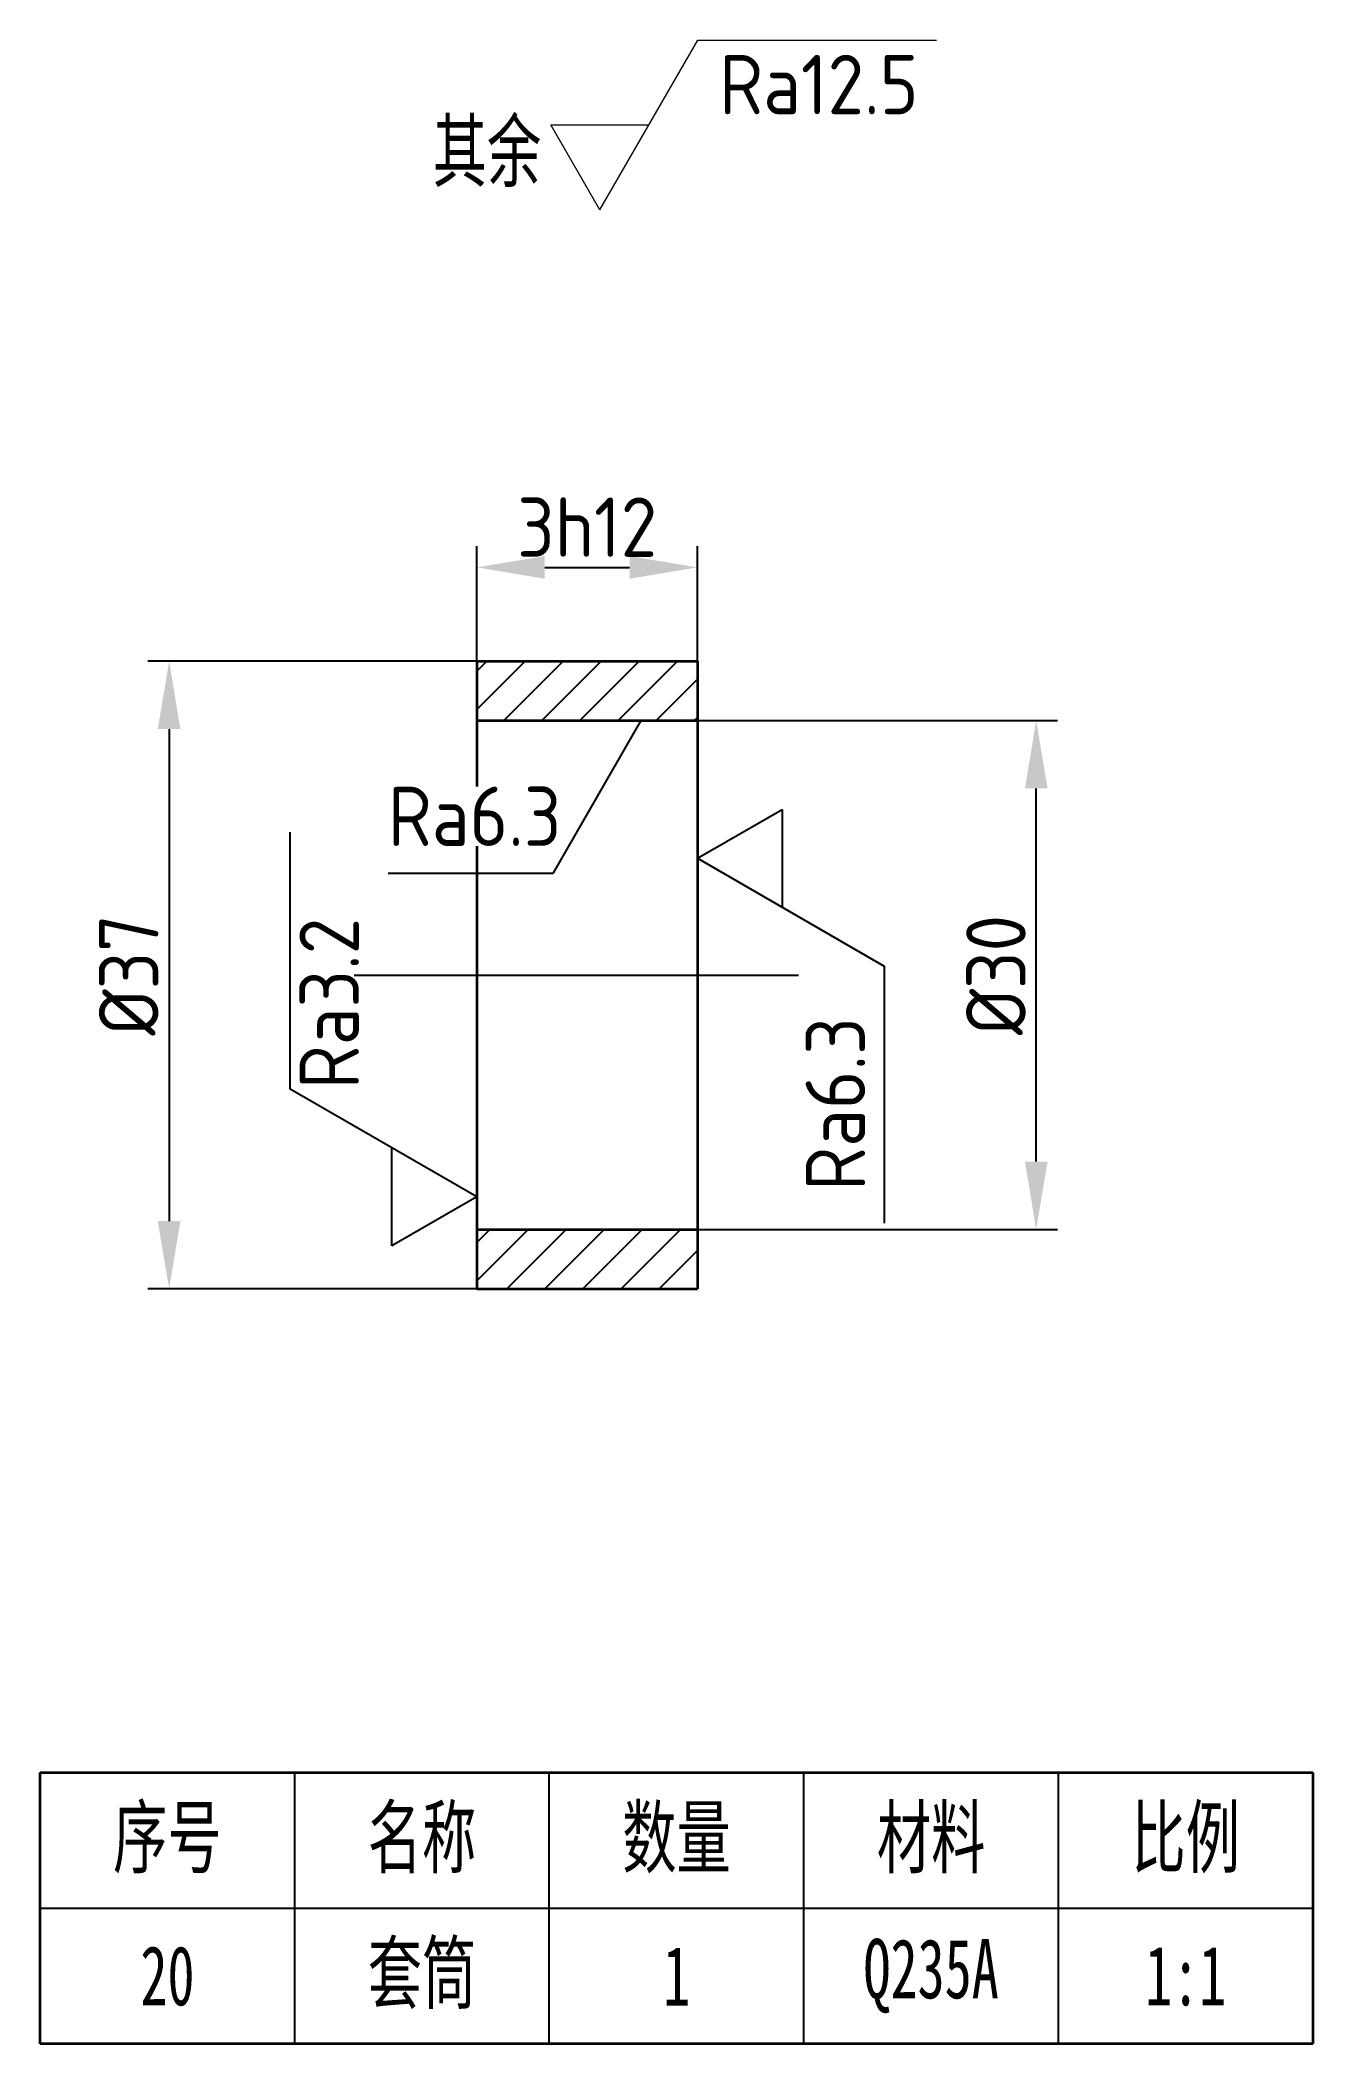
# Model space of a CAD drawing. Header units: millimetres. Extents: x 2113 to 2188, y 2036 to 2154.
import ezdxf

# ---------------------------------------------------------------- set-up
doc = ezdxf.new("R2010")
doc.units = ezdxf.units.MM
doc.linetypes.add('CENTERX2', pattern=[101.6, 63.5, -12.7, 12.7, -12.7])
for name, color, linetype in [('中心线', 1, 'CENTERX2'), ('标注', 3, 'Continuous'), ('细实线', 7, 'Continuous')]:
    doc.layers.add(name, color=color, linetype=linetype)
doc.layers.add('粗实线', color=7, linetype='Continuous', lineweight=35)
doc.styles.add('ISOCP', font='isocp.shx', dxfattribs={"height": 3.5})
doc.styles.get("Standard").update_dxf_attribs({"font": 'arial.ttf'})
doc.styles.add('仿宋', font='simfang.ttf', dxfattribs={"width": 0.67, "height": 3.5})
doc.styles.add('长仿宋体', font='simfang.ttf', dxfattribs={"width": 0.67, "height": 3.5})
doc.dimstyles.new('直线标直径', dxfattribs={"dimtxt": 3.5, "dimasz": 4, "dimexe": 1.25, "dimexo": 0, "dimtad": 1, "dimtoh": 1, "dimdec": 1, "dimdsep": 46, "dimtxsty": 'Standard', "dimcen": 2.5, "dimadec": 0, "dimazin": 0, "dimtfac": 1, "dimtdec": 1, "dimtmove": 0, "dimatfit": 3, "dimfxl": 1, "dimarcsym": 0})

# ---------------------------------------------------------------- blocks, each defined once
blk = doc.blocks.new('*D10')
at = {"layer": 'Defpoints', "color": 0, "transparency": 16777216}
for p in [(2151.4, 2122.56), (2138.4, 2117.03), (2151.4, 2117.03)]:
    blk.add_point(p, dxfattribs=at)
at = {"layer": '标注', "color": 0, "lineweight": -2, "transparency": 16777216}
for p, q in [((2138.4, 2117.03), (2138.4, 2123.81)), ((2151.4, 2117.03), (2151.4, 2123.81)), ((2142.4, 2122.56), (2147.4, 2122.56))]:
    blk.add_line(p, q, dxfattribs=at)
at = {"layer": '标注', "color": 0, "transparency": 16777216}
for points in [[(2142.4, 2123.22), (2142.4, 2121.89), (2138.4, 2122.56)], [(2147.4, 2123.22), (2147.4, 2121.89), (2151.4, 2122.56)]]:
    blk.add_solid(points, dxfattribs=at)
at = {"layer": '标注', "color": 0, "transparency": 16777216, "insert": (2144.9, 2124.93), "char_height": 3.5, "attachment_point": 5, "style": 'ISOCP'}
blk.add_mtext('3h12', dxfattribs=at)
blk = doc.blocks.new('*D11')
at = {"layer": 'Defpoints', "color": 0, "transparency": 16777216}
for p in [(2138.4, 2117.03), (2120.27, 2080.03), (2138.4, 2080.03)]:
    blk.add_point(p, dxfattribs=at)
at = {"layer": '标注', "color": 0, "lineweight": -2, "transparency": 16777216}
for p, q in [((2138.4, 2117.03), (2119.02, 2117.03)), ((2120.27, 2113.03), (2120.27, 2084.03)), ((2138.4, 2080.03), (2119.02, 2080.03))]:
    blk.add_line(p, q, dxfattribs=at)
at = {"layer": '标注', "color": 0, "transparency": 16777216}
for points in [[(2119.6, 2113.03), (2120.93, 2113.03), (2120.27, 2117.03)], [(2119.6, 2084.03), (2120.93, 2084.03), (2120.27, 2080.03)]]:
    blk.add_solid(points, dxfattribs=at)
at = {"layer": '标注', "color": 0, "transparency": 16777216, "insert": (2117.89, 2098.53), "char_height": 3.5, "attachment_point": 5, "rotation": 90, "style": 'ISOCP'}
blk.add_mtext('%%c37', dxfattribs=at)
blk = doc.blocks.new('*D12')
at = {"layer": 'Defpoints', "color": 0, "transparency": 16777216}
for p in [(2151.4, 2113.53), (2171.36, 2113.53), (2151.4, 2083.53)]:
    blk.add_point(p, dxfattribs=at)
at = {"layer": '标注', "color": 0, "lineweight": -2, "transparency": 16777216}
for p, q in [((2151.4, 2113.53), (2172.61, 2113.53)), ((2171.36, 2087.53), (2171.36, 2109.53)), ((2151.4, 2083.53), (2172.61, 2083.53))]:
    blk.add_line(p, q, dxfattribs=at)
at = {"layer": '标注', "color": 0, "transparency": 16777216}
for points in [[(2170.7, 2109.53), (2172.03, 2109.53), (2171.36, 2113.53)], [(2170.7, 2087.53), (2172.03, 2087.53), (2171.36, 2083.53)]]:
    blk.add_solid(points, dxfattribs=at)
at = {"layer": '标注', "color": 0, "transparency": 16777216, "insert": (2168.99, 2098.53), "char_height": 3.5, "attachment_point": 5, "rotation": 90, "style": 'ISOCP'}
blk.add_mtext('%%c30', dxfattribs=at)
blk = doc.blocks.new('小明细框')
at = {"lineweight": 35}
for p, q in [((-75, 0), (-75, 16)), ((-75, 16), (0, 16)), ((0, 16), (0, 0)), ((0, 0), (-75, 0))]:
    blk.add_line(p, q, dxfattribs=at)
at = {"lineweight": -3}
for p, q in [((-60, 0), (-60, 16)), ((-45, 0), (-45, 16)), ((-30, 0), (-30, 16)), ((-15, 0), (-15, 16)), ((-75, 8), (0, 8))]:
    blk.add_line(p, q, dxfattribs=at)
at = {"lineweight": 35, "char_height": 3.5, "attachment_point": 5, "style": '仿宋'}
for s, insert in [('\\pxqc;序号', (-67.5, 12)), ('\\pxqc;名称', (-52.5, 12)), ('\\pxqc;数量', (-37.5, 12)), ('\\pxqc;材料', (-22.5, 12)), ('\\pxqc;比例', (-7.5, 12))]:
    blk.add_mtext_dynamic_manual_height_columns(s, width=15, gutter_width=17.5, heights=[0], dxfattribs=dict(at, insert=insert))
blk = doc.blocks.new('去除表面')
at = {"layer": '标注', "lineweight": 0}
for p, q in [((0, 0), (5.77, 10)), ((0, 0), (-2.89, 5)), ((-2.89, 5), (2.89, 5))]:
    blk.add_line(p, q, dxfattribs=at)
blk = doc.blocks.new('去除材料')
at = {"layer": '粗实线', "color": 3, "lineweight": 0}
blk.add_line((5.77, 10), (19.84, 10), dxfattribs=at)
blk.add_blockref('去除表面', (0, 0), dxfattribs=at)
blk = doc.blocks.new('RA12.5NEW')
at = {"color": 3, "lineweight": 35}
blk.add_blockref('去除材料', (0, 0), dxfattribs=at)
at = {"color": 3, "lineweight": 0, "insert": (7.03, 9.13), "char_height": 3.5, "attachment_point": 1, "style": 'ISOCP'}
blk.add_mtext_dynamic_manual_height_columns('Ra12.5', width=14.0667, gutter_width=17.5, heights=[0], dxfattribs=at)

msp = doc.modelspace()

# ---------------------------------------------------------------- hatches: boundary and pattern name
at = {"layer": '细实线', "transparency": 33554687}
h = msp.add_hatch(dxfattribs=at)
h.set_pattern_fill('ANSI31', color=256, scale=0.5)
h.set_pattern_definition([(45, (-653.8804, -166.2156), (-1.122532, 1.122532), [])])
h.paths.add_polyline_path([(2151.4, 2113.53), (2151.4, 2117.03), (2138.4, 2117.03), (2138.4, 2113.53)])
h.paths.add_polyline_path([(2138.4, 2083.53), (2138.4, 2080.03), (2151.4, 2080.03), (2151.4, 2083.53)])

# ---------------------------------------------------------------- linework, layer by layer
at = {"layer": '中心线'}
msp.add_line((2131.17, 2098.53), (2157.36, 2098.53), dxfattribs=at)
at = {"layer": '标注', "lineweight": -3}
for p, q in [((2148.06, 2113.53), (2142.87, 2104.52)), ((2151.4, 2105.41), (2156.4, 2108.29)), ((2156.4, 2108.29), (2156.4, 2102.52)), ((2127.4, 2091.8), (2127.4, 2106.96)), ((2151.4, 2105.41), (2162.4, 2099.06)), ((2142.87, 2104.52), (2133.18, 2104.52)), ((2162.4, 2099.06), (2162.4, 2083.9)), ((2138.4, 2085.45), (2127.4, 2091.8)), ((2133.4, 2082.56), (2133.4, 2088.34)), ((2138.4, 2085.45), (2133.4, 2082.56))]:
    msp.add_line(p, q, dxfattribs=at)
at = {"layer": '粗实线'}
for p, q in [((2138.4, 2117.03), (2138.4, 2080.03)), ((2138.4, 2117.03), (2151.4, 2117.03)), ((2151.4, 2117.03), (2151.4, 2080.03)), ((2138.4, 2113.53), (2151.4, 2113.53)), ((2138.4, 2083.53), (2151.4, 2083.53)), ((2138.4, 2080.03), (2151.4, 2080.03))]:
    msp.add_line(p, q, dxfattribs=at)

# ---------------------------------------------------------------- block references
at = {"layer": '细实线'}
for name, p in [('RA12.5NEW', (2145.65, 2143.64)), ('小明细框', (2187.67, 2035.52))]:
    msp.add_blockref(name, p, dxfattribs=at)

# ---------------------------------------------------------------- texts
at = {"layer": '标注', "lineweight": -3, "char_height": 3.5, "attachment_point": 1, "rotation": 90, "style": 'ISOCP'}
for s, width, insert in [('Ra3.2', 9.0572, (2127.95, 2091.8)), ('Ra6.3', 15.3536, (2157.78, 2085.81))]:
    msp.add_mtext_dynamic_manual_height_columns(s, width=width, gutter_width=17.5, heights=[0], dxfattribs=dict(at, insert=insert))
at = {"layer": '细实线', "char_height": 3.5}
for s, width, insert, attachment_point, style in [('{\\C3;其余}', 7.9876, (2135.8, 2148.86), 1, '长仿宋体'), ('20', 15, (2120.17, 2039.52), 5, '长仿宋体'), ('套筒', 15, (2135.17, 2039.52), 5, '长仿宋体'), ('\\pxqc;1', 15, (2150.17, 2039.52), 5, '仿宋'), ('Q235A', 15, (2165.17, 2039.52), 5, '长仿宋体'), ('\\pxqc;1:1', 15, (2180.17, 2039.52), 5, '长仿宋体')]:
    msp.add_mtext_dynamic_manual_height_columns(s, width=width, gutter_width=17.5, heights=[0], dxfattribs=dict(at, insert=insert, attachment_point=attachment_point, style=style))

# ---------------------------------------------------------------- dimensions: what is measured, and where the dimension line sits
at = {"layer": '标注'}
dim = msp.add_linear_dim(base=(2151.4, 2122.56), p1=(2138.4, 2117.03), p2=(2151.4, 2117.03), text='3h12', dimstyle='直线标直径', override={"dimpost": '%%c<>', "dimtxsty": 'ISOCP'}, dxfattribs=at)
dim.commit()
dim.dimension.update_dxf_attribs({"geometry": '*D10', "text_midpoint": (2144.9, 2124.93)})
dim = msp.add_linear_dim(base=(2120.27, 2080.03), p1=(2138.4, 2117.03), p2=(2138.4, 2080.03), angle=90, dimstyle='直线标直径', override={"dimpost": '%%c<>', "dimtxsty": 'ISOCP'}, dxfattribs=at)
dim.commit()
dim.dimension.update_dxf_attribs({"geometry": '*D11', "text_midpoint": (2117.89, 2098.53)})
dim = msp.add_linear_dim(base=(2171.36, 2113.53), p1=(2151.4, 2083.53), p2=(2151.4, 2113.53), angle=90, dimstyle='直线标直径', override={"dimpost": '%%c<>', "dimtxsty": 'ISOCP'}, dxfattribs=at)
dim.commit()
dim.dimension.update_dxf_attribs({"geometry": '*D12', "text_midpoint": (2171.36, 2098.53), "dimtype": 160})

# ---------------------------------------------------------------- next in the draw order: texts
at = {"layer": '标注', "lineweight": -3, "transparency": 33554687, "insert": (2138.27, 2106.14), "char_height": 3.5, "attachment_point": 8, "style": 'ISOCP', "bg_fill": 3, "box_fill_scale": 1, "bg_fill_color": 256, "bg_fill_transparency": 0}
msp.add_mtext_dynamic_manual_height_columns('Ra6.3', width=3.8804, gutter_width=14.32, heights=[0], dxfattribs=at)

doc.saveas('drawing.dxf')
